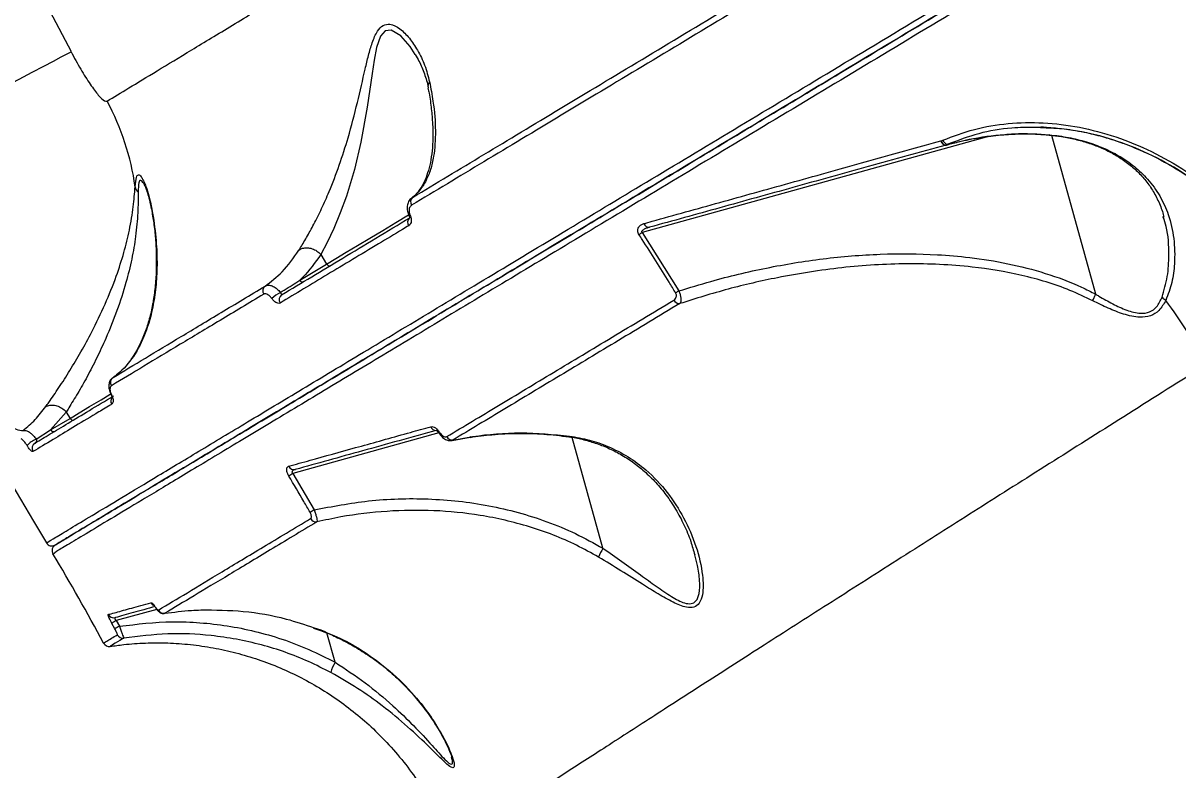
# Model space of a CAD drawing. Header units: millimetres. Extents: x -7098 to 6497, y -6127 to 5201.
# Drawn here: x -1213.4 to -1030.1, y 887.4 to 1005.9 of the extents above; entities that cross this region are included whole.
import ezdxf

# ---------------------------------------------------------------- set-up
doc = ezdxf.new("R2010")
doc.units = ezdxf.units.MM
doc.layers.add('DIKOM_ОБЪЕКТ', color=7, linetype='Continuous')
doc.layers.add('DIKOM_РАЗМЕР_ЗОНА', color=7, linetype='Continuous')
doc.styles.add('style1', font='arial.ttf', dxfattribs={"width": 0.8})
doc.dimstyles.new('1-50', dxfattribs={"dimtxt": 300, "dimasz": 200, "dimexe": 100, "dimexo": 0, "dimgap": 100, "dimtad": 1, "dimdec": 0, "dimtxsty": 'style1', "dimcen": 0, "dimclrd": 7, "dimclre": 7, "dimadec": 1, "dimazin": 2, "dimtfac": 1, "dimtdec": 0, "dimtmove": 1, "dimatfit": 3, "dimfxl": 0, "dimlwd": 25, "dimlwe": 18, "dimarcsym": 0})

# ---------------------------------------------------------------- blocks, each defined once
blk = doc.blocks.new('*D19')
at = {"layer": 'Defpoints', "color": 0, "transparency": 16777216}
for p in [(-3422.39, 1730.25), (4498.46, 1730.25), (-3422.39, -5447.23)]:
    blk.add_point(p, dxfattribs=at)
at = {"layer": 'DIKOM_РАЗМЕР_ЗОНА', "color": 7, "lineweight": 18, "transparency": 16777216}
for p, q in [((-3422.39, 1730.25), (-3422.39, -5547.23)), ((4498.46, 1730.25), (4498.46, -5547.23))]:
    blk.add_line(p, q, dxfattribs=at)
at = {"layer": 'DIKOM_РАЗМЕР_ЗОНА', "color": 7, "lineweight": 25, "transparency": 16777216}
blk.add_line((4298.46, -5447.23), (-3222.39, -5447.23), dxfattribs=at)
at = {"layer": 'DIKOM_РАЗМЕР_ЗОНА', "color": 7, "transparency": 16777216}
for points in [[(-3222.39, -5413.9), (-3222.39, -5480.57), (-3422.39, -5447.23)], [(4298.46, -5413.9), (4298.46, -5480.57), (4498.46, -5447.23)]]:
    blk.add_solid(points, dxfattribs=at)
at = {"layer": 'DIKOM_РАЗМЕР_ЗОНА', "color": 0, "transparency": 16777216, "insert": (538.03, -5194.06), "char_height": 300, "attachment_point": 5, "style": 'style1'}
blk.add_mtext('7900', dxfattribs=at)
blk = doc.blocks.new('*D20')
at = {"layer": 'Defpoints', "color": 0, "transparency": 16777216}
for p in [(-611.97, 3700.63), (-5926, -2746.55), (-167.79, -2746.55)]:
    blk.add_point(p, dxfattribs=at)
at = {"layer": 'DIKOM_РАЗМЕР_ЗОНА', "color": 7, "lineweight": 18, "transparency": 16777216}
for p, q in [((-611.97, 3700.63), (-6026, 3700.63)), ((-167.79, -2746.55), (-6026, -2746.55))]:
    blk.add_line(p, q, dxfattribs=at)
at = {"layer": 'DIKOM_РАЗМЕР_ЗОНА', "color": 7, "lineweight": 25, "transparency": 16777216}
blk.add_line((-5926, 3500.63), (-5926, -2546.55), dxfattribs=at)
at = {"layer": 'DIKOM_РАЗМЕР_ЗОНА', "color": 7, "transparency": 16777216}
for points in [[(-5959.34, 3500.63), (-5892.67, 3500.63), (-5926, 3700.63)], [(-5959.34, -2546.55), (-5892.67, -2546.55), (-5926, -2746.55)]]:
    blk.add_solid(points, dxfattribs=at)
at = {"layer": 'DIKOM_РАЗМЕР_ЗОНА', "color": 0, "transparency": 16777216, "insert": (-6179.18, 477.04), "char_height": 300, "attachment_point": 5, "rotation": 90, "style": 'style1'}
blk.add_mtext('6450', dxfattribs=at)
blk = doc.blocks.new('*D18')
at = {"layer": 'Defpoints', "color": 0, "transparency": 16777216}
for p in [(-621.7, 5200.63), (-6648, -4870.84), (-133.42, -4870.84)]:
    blk.add_point(p, dxfattribs=at)
at = {"layer": 'DIKOM_РАЗМЕР_ЗОНА', "color": 7, "lineweight": 18, "transparency": 16777216}
for p, q in [((-621.7, 5200.63), (-6748, 5200.63)), ((-133.42, -4870.84), (-6748, -4870.84))]:
    blk.add_line(p, q, dxfattribs=at)
at = {"layer": 'DIKOM_РАЗМЕР_ЗОНА', "color": 7, "lineweight": 25, "transparency": 16777216}
blk.add_line((-6648, 5000.63), (-6648, -4670.84), dxfattribs=at)
at = {"layer": 'DIKOM_РАЗМЕР_ЗОНА', "color": 7, "transparency": 16777216}
for points in [[(-6681.34, 5000.63), (-6614.67, 5000.63), (-6648, 5200.63)], [(-6681.34, -4670.84), (-6614.67, -4670.84), (-6648, -4870.84)]]:
    blk.add_solid(points, dxfattribs=at)
at = {"layer": 'DIKOM_РАЗМЕР_ЗОНА', "color": 0, "transparency": 16777216, "insert": (-6901.18, 458.27), "char_height": 300, "attachment_point": 5, "rotation": 90, "style": 'style1'}
blk.add_mtext('10100', dxfattribs=at)
blk = doc.blocks.new('*D17')
at = {"layer": 'Defpoints', "color": 0, "transparency": 16777216}
for p in [(-5422.39, 1752.13), (6497.47, 1509.82), (-5422.39, -6026.73)]:
    blk.add_point(p, dxfattribs=at)
at = {"layer": 'DIKOM_РАЗМЕР_ЗОНА', "color": 7, "lineweight": 18, "transparency": 16777216}
for p, q in [((-5422.39, 1752.13), (-5422.39, -6126.73)), ((6497.47, 1509.82), (6497.47, -6126.73))]:
    blk.add_line(p, q, dxfattribs=at)
at = {"layer": 'DIKOM_РАЗМЕР_ЗОНА', "color": 7, "lineweight": 25, "transparency": 16777216}
blk.add_line((6297.47, -6026.73), (-5222.39, -6026.73), dxfattribs=at)
at = {"layer": 'DIKOM_РАЗМЕР_ЗОНА', "color": 7, "transparency": 16777216}
for points in [[(-5222.39, -5993.4), (-5222.39, -6060.07), (-5422.39, -6026.73)], [(6297.47, -5993.4), (6297.47, -6060.07), (6497.47, -6026.73)]]:
    blk.add_solid(points, dxfattribs=at)
at = {"layer": 'DIKOM_РАЗМЕР_ЗОНА', "color": 0, "transparency": 16777216, "insert": (537.54, -5773.56), "char_height": 300, "attachment_point": 5, "style": 'style1'}
blk.add_mtext('11900', dxfattribs=at)

msp = doc.modelspace()

# ---------------------------------------------------------------- linework, layer by layer
at = {"layer": 'DIKOM_ОБЪЕКТ', "color": 7, "linetype": 'Continuous', "lineweight": 15}
for p, q in [((-1060.12, 987.87), (-1115.1, 972.63)), ((-1052.76, 989.37), (-1050.97, 989.26)), ((-1051.76, 988.25), (-1050.44, 988.15)), ((-1043.12, 962.86), (-1050.1, 988.04)), ((-1067.7, 987.17), (-1067.66, 987.18)), ((-1067.66, 987.18), (-1067.39, 987.28)), ((-1066.88, 986.52), (-1066.86, 986.52)), ((-1066.86, 986.52), (-1066.84, 986.53)), ((-1066.6, 986.63), (-1066.84, 986.53)), ((-1151.55, 978.24), (-1151.68, 978.13)), ((-1032.4, 975.06), (-1032.44, 975.18)), ((-1115.1, 972.63), (-1109.3, 963.37)), ((-1166.1, 969.17), (-1166.09, 969.16)), ((-1166.09, 969.16), (-1165.18, 967.63)), ((-1169.46, 965.06), (-1165.18, 967.63)), ((-1206.5, 944.16), (-1208.98, 941.32)), ((-1206.51, 944.17), (-1206.5, 944.16)), ((-1206.5, 944.16), (-1205.9, 943.16)), ((-1208.98, 941.32), (-1205.9, 943.16)), ((-1211.28, 939.85), (-1208.98, 941.32)), ((-1147.36, 940.85), (-1170.54, 934.42)), ((-1145.15, 939.72), (-1142.32, 940.23)), ((-1142.32, 940.23), (-1142.38, 940.17)), ((-1145.15, 939.72), (-1145.29, 939.68)), ((-1145.27, 939.63), (-1142.38, 940.18)), ((-1121.34, 922.55), (-1126.21, 940.14)), ((-1170.54, 934.42), (-1167.17, 928.65)), ((-1106.76, 921.54), (-1106.82, 921.78)), ((-1192.14, 912.87), (-1198.56, 911.08)), ((-1192.35, 913.15), (-1192.35, 913.15)), ((-1198.56, 911.08), (-1198.07, 910.19)), ((-1198.79, 909.76), (-1199.27, 910.65)), ((-1167.24, 909.89), (-1166.16, 909.52)), ((-1167.18, 909.94), (-1166.09, 909.6)), ((-1166.09, 909.6), (-1166.14, 909.59)), ((-1163.84, 904.48), (-1165.13, 909.13)), ((-1197.37, 908.32), (-1197.59, 908.19))]:
    msp.add_line(p, q, dxfattribs=at)
at = {"layer": 'DIKOM_ОБЪЕКТ', "color": 7, "linetype": 'Continuous', "lineweight": 15, "flags": 128}
for points in [[(-1151.13, 1000.85), (-1151.95, 1002.16), (-1153.43, 1003.84), (-1154.93, 1004.74), (-1155.88, 1004.64), (-1156.62, 1003.8), (-1157.26, 1001.99), (-1157.65, 1000), (-1157.97, 997.87), (-1158.76, 992.5), (-1159.75, 986.96), (-1160.78, 982.64), (-1162.05, 978.42), (-1163.01, 975.76), (-1164.04, 973.27), (-1165.08, 971.07), (-1166.1, 969.17), (-1166.1, 969.17), (-1166.1, 969.17)], [(-1240.81, 982.86), (-1237.43, 984.64), (-1234.08, 986.4), (-1230.8, 988.13), (-1227.61, 989.81), (-1224.54, 991.43), (-1221.61, 992.97), (-1218.86, 994.41), (-1216.31, 995.76), (-1213.99, 996.98), (-1211.91, 998.08), (-1210.09, 999.03), (-1208.55, 999.84), (-1207.31, 1000.5), (-1206.37, 1000.99), (-1205.75, 1001.32)], [(-1051.76, 988.25), (-1051.83, 988.21), (-1051.84, 988.21)], [(-1067.66, 987.18), (-1067.59, 987.02), (-1067.5, 986.88), (-1067.41, 986.75), (-1067.3, 986.65), (-1067.18, 986.57), (-1067.07, 986.53), (-1066.95, 986.51), (-1066.86, 986.52)], [(-1165.18, 967.63), (-1163.73, 968.5), (-1162.08, 969.5), (-1160.26, 970.59), (-1158.31, 971.76), (-1156.27, 972.98), (-1154.2, 974.23), (-1152.2, 975.43)], [(-1152.13, 975.35), (-1152.13, 975.35), (-1152.13, 975.35)], [(-1205.9, 943.16), (-1204.46, 944.03), (-1202.81, 945.03), (-1200.99, 946.12), (-1199.53, 946.99)], [(-1147.2, 940.89), (-1147.28, 940.82), (-1147.31, 940.78), (-1147.31, 940.78)], [(-1126.61, 940.36), (-1126.69, 940.25), (-1126.74, 940.24)], [(-1192.37, 913.24), (-1192.36, 913.16), (-1192.35, 913.15)]]:
    msp.add_lwpolyline(points, dxfattribs=at)
at = {"layer": 'DIKOM_ОБЪЕКТ', "color": 7, "linetype": 'Continuous', "lineweight": 15}
for centre, radius, start, end in [((-171.97, 1545.75), 1168.37, 185.08729, 207.77302), ((-171.97, 1545.75), 1210, 186.55392, 210.95261), ((-1235.63, 974.29), 40.45, 7.9527, 28.3247), ((-1066.9, 987.33), 0.815, 191.19, 271.3685), ((-1193.77, 980.35), 1.87, 194.6335, 225.4038), ((-1150.94, 977.5), 0.93, 130.2451, 215.2164), ((-1152.05, 975.59), 0.252, 251.5561, 297.5447), ((-1151.39, 974.26), 0.944, 135.1856, 214.9629), ((-1114.04, 974.3), 0.838, 196.9716, 277.3895), ((-1107.82, 961.47), 13.32, 123.1298, 125.6731), ((-1164.76, 967.82), 0.454, 204.6413, 292.7234), ((-1174.38, 963.38), 0.951, 127.5342, 213.4788), ((-1169.04, 965.25), 0.454, 204.6347, 292.7501), ((-1170.53, 959), 4.58, 115.8238, 136.525), ((-1171.78, 961.99), 0.943, 124.9106, 213.8958), ((-1101.71, 951.02), 14.5, 121.5739, 123.9021), ((-1030.56, 964.17), 2.7, 221.3664, 237.8965), ((-1109.15, 962.39), 1.03, 206.3479, 269.8968), ((-1095.14, 914.82), 78.75, 27.911, 36.6997), ((-1198.5, 948.85), 0.977, 125.0806, 211.6515), ((-1198.44, 945.91), 1, 144.2897, 211.065), ((-1205.49, 943.35), 0.454, 204.6042, 292.7448), ((-1208.56, 941.51), 0.454, 204.6448, 292.74), ((-1147.81, 942.18), 0.918, 202.0027, 270.9995), ((-1145.22, 940.73), 1.01, 207.1338, 273.9344), ((-1210.29, 936.92), 3.09, 108.5884, 141.5157), ((-1210.93, 938.4), 0.993, 121.371, 210.7084), ((-1170.36, 935.95), 0.928, 204.8816, 283.229), ((-1165.23, 925.45), 10.43, 120.6286, 124.7522), ((-1161.64, 918.94), 11.17, 119.6466, 123.4908), ((-1166.84, 927.74), 1.01, 207.6574, 275.9351), ((-1208.8, 923.92), 1, 210.9526, 301), ((-1208.8, 923.92), 1, 210.958, 300.9929), ((-1207.77, 922.21), 1, 121, 210.8278), ((-1113.84, 917.97), 8.78, 148.5741, 158.7656), ((-1526.29, 731.99), 370, 28.3213, 30.8455), ((-1192.19, 914.4), 1.01, 207.9531, 241.9649), ((-1190.99, 913.23), 1, 208.1488, 277.9423), ((-1198.97, 912.52), 0.994, 208.5348, 285.3598), ((-1195.41, 905.08), 6.78, 117.6779, 124.7377), ((-1194.88, 904.07), 6.9, 117.5576, 124.4933), ((-1199.7, 907.99), 1, 208.2293, 278.9929), ((-1197.52, 909.31), 1, 208.2798, 278.4093), ((-1159.71, 901.88), 4.88, 147.7849, 168.7125)]:
    msp.add_arc(centre, radius, start, end, dxfattribs=at)
for points, knots in [([(-1200.03, 993.48), (-1198.94, 994.13), (-1196.77, 995.45), (-1192.21, 998.21), (-1186.74, 1001.52), (-1180.28, 1005.43), (-1172.89, 1009.91), (-1164.57, 1014.95), (-1155.33, 1020.55), (-1145.19, 1026.69), (-1134.2, 1033.35), (-1122.41, 1040.5), (-1109.87, 1048.1), (-1096.61, 1056.14), (-1082.65, 1064.61), (-1068.01, 1073.49), (-1052.76, 1082.75), (-1036.96, 1092.34), (-1020.69, 1102.23), (-1003.99, 1112.38), (-986.87, 1122.8), (-969.37, 1133.44), (-951.56, 1144.29), (-933.53, 1155.28), (-915.35, 1166.37), (-897.06, 1177.53), (-878.7, 1188.75), (-860.3, 1200), (-841.93, 1211.25), (-823.68, 1222.44), (-805.62, 1233.52), (-789.15, 1243.65), (-774.22, 1252.84), (-765.31, 1258.33), (-760.85, 1261.08)], [0, 0, 0, 0, 0.031557, 0.063213, 0.09492, 0.126627, 0.158283, 0.189839, 0.221397, 0.253054, 0.284762, 0.31647, 0.348127, 0.379685, 0.411265, 0.442944, 0.474674, 0.506404, 0.538084, 0.569664, 0.601295, 0.633025, 0.664806, 0.696588, 0.728319, 0.75995, 0.791659, 0.823468, 0.855327, 0.887186, 0.918995, 0.950705, 0.975353, 1, 1, 1, 1]), ([(-1209.66, 923.41), (-1209.61, 923.44), (-1209.48, 923.52), (-1208.36, 924.19), (-1206.01, 925.6), (-1202.53, 927.69), (-1197.89, 930.48), (-1192.08, 933.97), (-1185.22, 938.09), (-1177.37, 942.81), (-1168.59, 948.09), (-1158.73, 954.01), (-1147.8, 960.58), (-1135.79, 967.79), (-1122.98, 975.49), (-1109.42, 983.64), (-1095.2, 992.18), (-1080.08, 1001.26), (-1064.08, 1010.88), (-1047.24, 1021), (-1030.12, 1031.29), (-1012.82, 1041.68), (-995.44, 1052.12), (-977.49, 1062.91), (-959, 1074.02), (-940.01, 1085.43), (-920.69, 1097.04), (-901.09, 1108.81), (-881.26, 1120.73), (-861.15, 1132.82), (-840.8, 1145.04), (-820.29, 1157.37), (-800.06, 1169.52), (-780.19, 1181.46), (-760.71, 1193.16), (-741.33, 1204.81), (-722.1, 1216.36), (-703.11, 1227.77), (-685.85, 1238.15), (-675.13, 1244.59), (-670.39, 1247.43)], [0, 0, 0, 0, 0.015651, 0.042167, 0.068704, 0.09522, 0.122506, 0.149814, 0.177101, 0.203617, 0.230153, 0.256669, 0.283955, 0.311263, 0.33855, 0.365066, 0.391602, 0.418118, 0.445404, 0.472713, 0.499999, 0.52556, 0.551139, 0.576701, 0.602949, 0.629218, 0.655467, 0.681983, 0.708519, 0.735035, 0.762322, 0.78963, 0.816916, 0.843432, 0.869969, 0.896485, 0.923771, 0.951079, 0.978366, 1, 1, 1, 1]), ([(-670.3, 1246.32), (-675.03, 1243.48), (-685.62, 1237.11), (-702.66, 1226.88), (-721.33, 1215.66), (-740.44, 1204.18), (-759.89, 1192.49), (-779.59, 1180.66), (-799.47, 1168.71), (-819.52, 1156.66), (-839.69, 1144.54), (-859.93, 1132.38), (-880.13, 1120.24), (-900.2, 1108.18), (-919.83, 1096.39), (-939, 1084.87), (-957.69, 1073.64), (-976.09, 1062.58), (-994.13, 1051.74), (-1011.71, 1041.18), (-1029.02, 1030.78), (-1045.98, 1020.59), (-1062.55, 1010.63), (-1078.48, 1001.06), (-1093.69, 991.92), (-1108.11, 983.26), (-1121.69, 975.1), (-1134.39, 967.47), (-1146.2, 960.37), (-1157.1, 953.82), (-1167.04, 947.85), (-1175.96, 942.49), (-1183.34, 938.05), (-1189.37, 934.43), (-1194.26, 931.49), (-1198.44, 928.98), (-1201.94, 926.88), (-1204.72, 925.21), (-1206.73, 924), (-1208.01, 923.23), (-1208.19, 923.12), (-1208.28, 923.07)], [0, 0, 0, 0, 0.021635, 0.048472, 0.075394, 0.102359, 0.129323, 0.156245, 0.183082, 0.209919, 0.236841, 0.263805, 0.29077, 0.317692, 0.344529, 0.370377, 0.3963, 0.422262, 0.448224, 0.474147, 0.499995, 0.526832, 0.553754, 0.580718, 0.607683, 0.634604, 0.661441, 0.688278, 0.7152, 0.742165, 0.769129, 0.796051, 0.822888, 0.844633, 0.866402, 0.88817, 0.909915, 0.932424, 0.954958, 0.977491, 1, 1, 1, 1]), ([(-1208.29, 923.07), (-1208.18, 923.13), (-1207.97, 923.26), (-1206.25, 924.29), (-1203.49, 925.95), (-1199.56, 928.31), (-1194.45, 931.38), (-1188.28, 935.08), (-1181.1, 939.4), (-1172.97, 944.28), (-1163.77, 949.82), (-1153.46, 956.01), (-1142.08, 962.85), (-1130.57, 969.76), (-1119.19, 976.6), (-1108.14, 983.24), (-1096.56, 990.2), (-1084.33, 997.55), (-1071.45, 1005.29), (-1057.91, 1013.42), (-1043.95, 1021.81), (-1034.28, 1027.62), (-1029.45, 1030.52)], [0, 0, 0, 0, 0.053031, 0.106103, 0.159133, 0.213705, 0.26832, 0.322892, 0.375923, 0.428996, 0.482027, 0.536599, 0.591215, 0.645787, 0.689277, 0.732812, 0.776347, 0.819837, 0.864853, 0.909919, 0.954984, 1, 1, 1, 1]), ([(-1029.37, 1029.41), (-1032.74, 1027.38), (-1041.83, 1021.91), (-1056.17, 1013.3), (-1072.16, 1003.69), (-1087.61, 994.41), (-1102.45, 985.49), (-1116.61, 976.99), (-1129.77, 969.08), (-1141.92, 961.78), (-1153.05, 955.09), (-1163.35, 948.9), (-1172.74, 943.26), (-1181.17, 938.2), (-1188.45, 933.82), (-1194.59, 930.13), (-1199.61, 927.11), (-1203.59, 924.73), (-1206.48, 922.96), (-1208.24, 922.02), (-1208.63, 921.5), (-1208.63, 921.7), (-1208.63, 921.7)], [0, 0, 0, 0, 0.031306, 0.084337, 0.13741, 0.190441, 0.245013, 0.299629, 0.354201, 0.407233, 0.460305, 0.513337, 0.567909, 0.622525, 0.677097, 0.730128, 0.7832, 0.836231, 0.890802, 0.945417, 0.999989, 1, 1, 1, 1]), ([(-1151.54, 978.21), (-1147.83, 980.44), (-1140.39, 984.91), (-1128.18, 992.25), (-1115.27, 1000.01), (-1106.02, 1005.57), (-1101.39, 1008.35)], [0, 0, 0, 0, 0.248596, 0.49719, 0.748595, 1, 1, 1, 1]), ([(-1101.43, 1007.17), (-1106.02, 1004.42), (-1115.19, 998.9), (-1128.09, 991.15), (-1140.39, 983.76), (-1147.93, 979.23), (-1151.7, 976.96)], [0, 0, 0, 0, 0.248595, 0.497189, 0.748595, 1, 1, 1, 1]), ([(-1169.58, 969.83), (-1169.54, 969.9), (-1169.15, 970.51), (-1168.37, 971.81), (-1167.18, 973.97), (-1165.96, 976.42), (-1164.58, 979.55), (-1163.13, 983.33), (-1161.6, 988.09), (-1160.27, 993.27), (-1159.28, 997.64), (-1158.55, 1000.76), (-1157.94, 1002.85), (-1157.22, 1004.58), (-1156.24, 1005.6), (-1154.99, 1005.8), (-1153.51, 1005.02), (-1152.01, 1003.51), (-1150.67, 1001.51), (-1149.55, 999.21), (-1149.08, 997.43), (-1148.85, 996.54)], [0, 0, 0, 0, 0.00563, 0.050811, 0.096013, 0.14387, 0.191765, 0.263315, 0.334975, 0.42709, 0.519182, 0.559019, 0.598783, 0.643818, 0.679928, 0.71607, 0.769121, 0.823719, 0.878453, 0.93923, 1, 1, 1, 1]), ([(-1205.75, 1001.32), (-1205.24, 1000.38), (-1204.22, 998.5), (-1202.69, 996.08), (-1201.37, 994.31), (-1200.46, 993.44), (-1200.16, 993.47), (-1200.03, 993.48)], [0, 0, 0, 0, 0.21802, 0.433234, 0.643792, 0.851438, 1, 1, 1, 1]), ([(-1151.12, 1000.86), (-1150.91, 1000.53), (-1150.35, 999.58), (-1149.65, 997.83), (-1149.17, 996.4), (-1149.07, 995.6), (-1149.07, 995.59)], [0, 0, 0, 0, 0.2154, 0.605656, 0.993746, 1, 1, 1, 1]), ([(-1148.85, 996.54), (-1148.65, 995.51), (-1148.11, 992.69), (-1147.82, 988.63), (-1148.06, 985.12), (-1148.65, 982.6), (-1149.38, 980.81), (-1150.32, 979.3), (-1151.13, 978.57), (-1151.54, 978.21)], [0, 0, 0, 0, 0.112803, 0.307377, 0.506236, 0.62803, 0.74983, 0.874915, 1, 1, 1, 1]), ([(-1149.1, 995.55), (-1149.04, 995.27), (-1148.8, 994.11), (-1148.55, 992.2), (-1148.34, 989.83), (-1148.3, 987.61), (-1148.42, 985.55), (-1148.7, 983.69), (-1149.13, 982.04), (-1149.69, 980.63), (-1150.31, 979.52), (-1150.78, 978.99), (-1150.98, 978.76)], [0, 0, 0, 0, 0.031038, 0.132295, 0.235915, 0.341992, 0.450459, 0.561106, 0.673632, 0.78787, 0.905262, 1, 1, 1, 1]), ([(-1148.85, 996.54), (-1148.87, 996.51), (-1149.01, 996.29), (-1149.15, 995.94), (-1149.08, 995.65), (-1149.06, 995.56)], [0, 0, 0, 0, 0.101464, 0.701656, 1, 1, 1, 1]), ([(-1067.39, 987.28), (-1065.75, 987.9), (-1062.46, 989.16), (-1057.07, 990.04), (-1051.46, 990.17), (-1045.71, 989.46), (-1039.92, 987.93), (-1034.23, 985.59), (-1028.74, 982.49), (-1023.55, 978.66), (-1018.78, 974.17), (-1014.52, 969.08), (-1010.8, 963.51), (-1008.87, 959.46), (-1007.91, 957.44)], [0, 0, 0, 0, 0.083619, 0.167165, 0.250418, 0.333852, 0.417304, 0.500487, 0.583738, 0.667138, 0.750457, 0.833396, 0.916628, 1, 1, 1, 1]), ([(-1066.81, 986.52), (-1066.7, 986.55), (-1065.92, 986.77), (-1064.01, 987.25), (-1061.09, 987.8), (-1057.86, 988.18), (-1054.95, 988.31), (-1052.98, 988.3), (-1052.01, 988.22), (-1051.84, 988.2)], [0, 0, 0, 0, 0.023608, 0.159454, 0.39049, 0.610734, 0.803223, 0.965127, 1, 1, 1, 1]), ([(-1052.71, 989.28), (-1053.96, 989.29), (-1057.04, 989.3), (-1061.75, 988.46), (-1064.98, 987.24), (-1066.6, 986.63)], [0, 0, 0, 0, 0.252147, 0.625609, 1, 1, 1, 1]), ([(-1066.6, 986.63), (-1065.47, 986.91), (-1062.5, 987.65), (-1058.5, 988.18), (-1054.66, 988.38), (-1052.73, 988.29), (-1051.76, 988.25)], [0, 0, 0, 0, 0.231937, 0.611507, 0.805869, 1, 1, 1, 1]), ([(-1050.93, 989.31), (-1050.94, 989.31), (-1051.55, 989.39), (-1052.14, 989.33), (-1052.71, 989.28)], [0, 0, 0, 0, 0.014136, 1, 1, 1, 1]), ([(-1051.83, 988.2), (-1051.54, 988.19), (-1051.1, 988.17), (-1050.67, 988.11), (-1050.52, 988.09)], [0, 0, 0, 0, 0.656212, 1, 1, 1, 1]), ([(-1050.97, 989.26), (-1050.17, 989.23), (-1048.2, 989.14), (-1045.2, 988.64), (-1042.24, 987.94), (-1039.75, 987.16), (-1036.44, 985.94), (-1032.22, 983.96), (-1027.22, 980.84), (-1022.59, 977.17), (-1019.2, 973.81), (-1016.72, 970.97), (-1014.84, 968.6), (-1012.72, 965.55), (-1010.41, 961.74), (-1009.06, 958.82), (-1008.33, 957.26)], [0, 0, 0, 0, 0.048562, 0.12056, 0.178514, 0.224387, 0.267976, 0.374676, 0.478756, 0.582325, 0.683611, 0.72439, 0.775289, 0.838007, 0.912995, 1, 1, 1, 1]), ([(-1009.99, 960.66), (-1010.4, 961.51), (-1011.77, 964.32), (-1014.78, 968.7), (-1018.94, 973.71), (-1023.62, 978.11), (-1028.7, 981.88), (-1034.09, 984.94), (-1039.66, 987.22), (-1045.33, 988.78), (-1049.06, 989.13), (-1050.93, 989.31)], [0, 0, 0, 0, 0.050707, 0.169155, 0.287634, 0.406796, 0.525034, 0.644141, 0.762783, 0.881224, 1, 1, 1, 1]), ([(-1050.44, 988.15), (-1050.45, 988.14), (-1050.48, 988.11), (-1050.5, 988.12), (-1050.52, 988.13)], [0, 0, 0, 0, 0.258606, 1, 1, 1, 1]), ([(-1050.52, 988.09), (-1049.86, 988.02), (-1048.44, 987.87), (-1046.36, 987.45), (-1044.29, 986.87), (-1042.31, 986.13), (-1040.42, 985.21), (-1038.64, 984.11), (-1037.02, 982.85), (-1035.59, 981.42), (-1034.34, 979.8), (-1033.32, 977.97), (-1032.63, 976.39), (-1032.4, 975.38), (-1032.33, 975.09)], [0, 0, 0, 0, 0.066119, 0.141668, 0.217038, 0.296058, 0.379134, 0.466047, 0.556666, 0.650332, 0.747164, 0.850341, 0.957268, 1, 1, 1, 1]), ([(-1050.44, 988.15), (-1049.43, 988.02), (-1047.41, 987.77), (-1044.54, 987.05), (-1041.86, 986.08), (-1039.28, 984.78), (-1036.91, 983.14), (-1034.7, 981.02), (-1032.87, 978.48), (-1031.44, 975.34), (-1030.61, 971.71), (-1030.53, 968.07), (-1030.93, 964.71), (-1031.64, 962.82), (-1032, 961.88)], [0, 0, 0, 0, 0.064645, 0.129332, 0.196353, 0.263414, 0.34303, 0.422691, 0.518014, 0.613384, 0.726676, 0.839978, 0.92008, 1, 1, 1, 1]), ([(-1114.84, 974.05), (-1114.4, 974.18), (-1112.21, 974.79), (-1106.45, 976.39), (-1097.31, 978.93), (-1083.94, 982.65), (-1073.83, 985.47), (-1067.7, 987.17)], [0, 0, 0, 0, 0.029992, 0.149953, 0.390072, 0.630191, 1, 1, 1, 1]), ([(-1066.88, 986.52), (-1071.02, 985.37), (-1079.3, 983.07), (-1091.25, 979.76), (-1102.86, 976.54), (-1110.24, 974.49), (-1113.93, 973.47)], [0, 0, 0, 0, 0.249269, 0.498539, 0.749268, 1, 1, 1, 1]), ([(-1067.39, 987.28), (-1067.34, 987.19), (-1067.24, 987), (-1067.03, 986.79), (-1066.81, 986.65), (-1066.66, 986.64), (-1066.6, 986.63)], [0, 0, 0, 0, 0.24364, 0.50001, 0.756324, 1, 1, 1, 1]), ([(-1195.58, 979.88), (-1195.52, 980.46), (-1195.43, 981.46), (-1195.08, 981.91), (-1194.66, 981.59), (-1194.24, 980.86), (-1193.63, 979.43), (-1193.27, 977.91), (-1193.01, 976.8)], [0, 0, 0, 0, 0.191458, 0.331242, 0.470482, 0.58357, 0.696929, 1, 1, 1, 1]), ([(-1194.21, 980.34), (-1194.25, 980.41), (-1194.45, 980.79), (-1194.77, 981.03), (-1195.06, 980.61), (-1195.07, 979.61), (-1195.08, 979.03)], [0, 0, 0, 0, 0.07279, 0.345283, 0.616094, 1, 1, 1, 1]), ([(-1209.74, 945.03), (-1209.59, 945.25), (-1208.95, 946.15), (-1207.68, 948), (-1205.94, 950.71), (-1204.16, 953.71), (-1202.24, 957.23), (-1200.29, 961.29), (-1198.58, 965.53), (-1197.31, 969.48), (-1196.4, 973.17), (-1195.82, 976.82), (-1195.66, 978.86), (-1195.58, 979.88)], [0, 0, 0, 0, 0.027597, 0.112181, 0.196826, 0.280736, 0.364703, 0.478247, 0.591907, 0.688654, 0.78542, 0.89286, 1, 1, 1, 1]), ([(-1195.08, 979.03), (-1195.09, 977.97), (-1195.12, 975.86), (-1195.43, 972.17), (-1196.07, 968.45), (-1197.04, 964.5), (-1198.41, 960.26), (-1200.03, 956.22), (-1201.66, 952.72), (-1203.18, 949.77), (-1204.68, 947.06), (-1205.85, 945.33), (-1206.34, 944.34), (-1206.51, 944.17), (-1206.51, 944.17)], [0, 0, 0, 0, 0.107512, 0.215374, 0.313731, 0.412062, 0.52678, 0.641369, 0.72483, 0.808224, 0.890898, 0.973493, 0.999988, 1, 1, 1, 1]), ([(-1194.19, 980.35), (-1194.17, 980.31), (-1194.12, 980.23), (-1193.93, 979.82), (-1193.68, 979.13), (-1193.37, 978.08), (-1193.13, 977.13), (-1193.04, 976.51), (-1193.02, 976.4)], [0, 0, 0, 0, 0.108198, 0.260088, 0.446118, 0.671337, 0.942218, 1, 1, 1, 1]), ([(-1151.5, 978.21), (-1151.57, 978.18), (-1151.85, 978.04), (-1152.2, 977.56), (-1152.43, 976.84), (-1152.41, 976.06), (-1152.2, 975.58), (-1152.11, 975.36)], [0, 0, 0, 0, 0.068945, 0.311655, 0.55236, 0.799929, 1, 1, 1, 1]), ([(-1151.7, 976.96), (-1151.82, 976.86), (-1152.02, 976.69), (-1152.12, 976.26), (-1152.1, 975.82), (-1151.99, 975.52), (-1151.93, 975.37)], [0, 0, 0, 0, 0.329225, 0.579801, 0.788643, 1, 1, 1, 1]), ([(-1193.01, 976.8), (-1192.97, 976.63), (-1192.65, 974.92), (-1192.23, 971.83), (-1192.04, 967.88), (-1192.21, 964.33), (-1192.76, 960.46), (-1193.86, 956.52), (-1195.76, 952.86), (-1197.62, 950.74), (-1198.82, 949.84), (-1199.07, 949.65)], [0, 0, 0, 0, 0.011518, 0.116998, 0.22298, 0.32924, 0.435102, 0.608326, 0.782003, 0.955282, 1, 1, 1, 1]), ([(-1192.99, 976.37), (-1192.86, 975.63), (-1192.57, 973.99), (-1192.33, 971.6), (-1192.2, 969.08), (-1192.21, 966.5), (-1192.38, 963.95), (-1192.72, 961.48), (-1193.23, 959.15), (-1193.91, 956.97), (-1194.77, 954.96), (-1195.55, 953.48), (-1196.08, 952.78), (-1196.22, 952.59)], [0, 0, 0, 0, 0.063987, 0.140497, 0.222891, 0.312692, 0.412524, 0.512117, 0.617688, 0.726959, 0.839843, 0.957379, 1, 1, 1, 1]), ([(-1193.01, 976.8), (-1193.01, 976.77), (-1193.03, 976.62), (-1193, 976.48), (-1192.97, 976.37)], [0, 0, 0, 0, 0.207033, 1, 1, 1, 1]), ([(-1151.93, 975.37), (-1151.87, 975.21), (-1151.75, 974.89), (-1151.73, 974.43), (-1151.84, 974.02), (-1152.02, 973.8), (-1152.15, 973.73), (-1152.16, 973.72)], [0, 0, 0, 0, 0.214802, 0.425938, 0.681707, 0.964162, 1, 1, 1, 1]), ([(-1152.13, 975.35), (-1152.12, 975.33), (-1152.09, 975.27), (-1152.05, 975.15), (-1152.03, 975.02), (-1152.04, 974.92), (-1152.04, 974.91), (-1152.05, 974.91)], [0, 0, 0, 0, 0.066333, 0.23431, 0.431462, 0.68535, 1, 1, 1, 1]), ([(-1032.59, 962.39), (-1032.27, 963.47), (-1031.62, 965.66), (-1031.45, 969.49), (-1031.6, 972.69), (-1032.24, 974.58), (-1032.4, 975.06)], [0, 0, 0, 0, 0.254455, 0.515038, 0.877787, 1, 1, 1, 1]), ([(-1152.16, 973.72), (-1152.49, 973.52), (-1154.11, 972.55), (-1158.52, 969.9), (-1165.15, 965.91), (-1170.09, 962.94), (-1172.56, 961.46)], [0, 0, 0, 0, 0.044141, 0.220721, 0.610016, 1, 1, 1, 1]), ([(-1172.32, 962.76), (-1169.16, 964.66), (-1162.81, 968.47), (-1155.59, 972.81), (-1151.97, 974.99)], [0, 0, 0, 0, 0.499272, 1, 1, 1, 1]), ([(-1115.59, 972.29), (-1115.64, 972.39), (-1115.75, 972.58), (-1115.81, 972.88), (-1115.79, 973.2), (-1115.64, 973.57), (-1115.31, 973.88), (-1114.99, 974), (-1114.84, 974.05)], [0, 0, 0, 0, 0.109887, 0.220049, 0.325745, 0.492547, 0.753733, 1, 1, 1, 1]), ([(-1113.93, 973.47), (-1114.1, 973.42), (-1114.44, 973.32), (-1114.84, 973.14), (-1115.09, 972.97), (-1115.18, 972.85), (-1115.2, 972.77), (-1115.19, 972.74), (-1115.18, 972.7), (-1115.15, 972.66), (-1115.12, 972.64), (-1115.1, 972.63)], [0, 0, 0, 0, 0.317056, 0.627156, 0.791457, 0.870457, 0.897856, 0.925474, 0.933241, 0.960366, 1, 1, 1, 1]), ([(-1109.79, 963.05), (-1110.14, 963.62), (-1111.88, 966.46), (-1113.81, 969.54), (-1115.42, 972.03), (-1115.59, 972.29)], [0, 0, 0, 0, 0.18317, 0.91588, 1, 1, 1, 1]), ([(-1174.96, 964.14), (-1174.02, 964.85), (-1171.98, 966.42), (-1170.43, 968.63), (-1169.58, 969.83)], [0, 0, 0, 0, 0.457452, 1, 1, 1, 1]), ([(-1169.58, 969.83), (-1169.55, 969.85), (-1169.39, 969.99), (-1168.98, 970.18), (-1168.27, 970.26), (-1167.48, 970.11), (-1166.71, 969.74), (-1166.3, 969.36), (-1166.1, 969.17)], [0, 0, 0, 0, 0.031946, 0.204833, 0.403662, 0.602451, 0.801238, 1, 1, 1, 1]), ([(-1166.09, 969.16), (-1167.01, 967.88), (-1168.06, 966.42), (-1169.31, 965.21), (-1169.46, 965.06)], [0, 0, 0, 0, 0.87857, 1, 1, 1, 1]), ([(-1109.3, 963.37), (-1107.61, 963.89), (-1103.03, 965.3), (-1095.4, 967.11), (-1086.41, 968.59), (-1077.33, 969.33), (-1069.55, 969.28), (-1062.79, 968.7), (-1057.05, 967.79), (-1051.1, 966.27), (-1046.45, 964.55), (-1043.87, 963.24), (-1043.12, 962.86)], [0, 0, 0, 0, 0.078334, 0.212593, 0.347266, 0.481791, 0.615848, 0.691666, 0.782072, 0.872617, 0.962811, 1, 1, 1, 1]), ([(-1043.59, 961.82), (-1044.79, 962.39), (-1048.4, 964.1), (-1054.82, 965.99), (-1063.5, 967.42), (-1073.08, 967.86), (-1083.42, 967.21), (-1092.89, 965.72), (-1101.48, 963.76), (-1106.59, 962.16), (-1109.15, 961.36)], [0, 0, 0, 0, 0.058811, 0.177719, 0.296817, 0.450948, 0.605623, 0.760042, 0.88002, 1, 1, 1, 1]), ([(-1199.07, 949.65), (-1197.4, 950.65), (-1194.08, 952.64), (-1188.32, 956.11), (-1182.02, 959.89), (-1177.31, 962.72), (-1174.96, 964.14)], [0, 0, 0, 0, 0.249098, 0.498194, 0.749098, 1, 1, 1, 1]), ([(-1174.96, 964.14), (-1174.91, 964.16), (-1174.71, 964.27), (-1174.28, 964.32), (-1173.66, 964.14), (-1173.05, 963.74), (-1172.7, 963.33), (-1172.53, 963.12)], [0, 0, 0, 0, 0.073536, 0.319819, 0.550759, 0.773423, 1, 1, 1, 1]), ([(-1172.53, 963.12), (-1171.7, 963.64), (-1170.66, 964.28), (-1169.65, 964.94), (-1169.46, 965.06)], [0, 0, 0, 0, 0.805897, 1, 1, 1, 1]), ([(-1175.17, 962.86), (-1177.52, 961.45), (-1182.2, 958.63), (-1188.5, 954.85), (-1194.31, 951.36), (-1197.66, 949.35), (-1199.34, 948.34)], [0, 0, 0, 0, 0.249097, 0.498194, 0.749097, 1, 1, 1, 1]), ([(-1173.86, 962.15), (-1173.96, 962.28), (-1174.16, 962.53), (-1174.5, 962.79), (-1174.82, 962.93), (-1175.05, 962.92), (-1175.15, 962.87), (-1175.17, 962.86)], [0, 0, 0, 0, 0.221078, 0.44187, 0.674496, 0.925144, 1, 1, 1, 1]), ([(-1172.53, 963.12), (-1172.51, 963.08), (-1172.48, 963.03), (-1172.43, 962.95), (-1172.38, 962.87), (-1172.34, 962.79), (-1172.32, 962.76), (-1172.32, 962.76), (-1172.32, 962.76)], [0, 0, 0, 0, 0.159973, 0.186608, 0.396526, 0.639928, 0.917307, 1, 1, 1, 1]), ([(-1110.07, 961.93), (-1109.98, 962), (-1109.81, 962.12), (-1109.68, 962.38), (-1109.65, 962.63), (-1109.69, 962.86), (-1109.76, 962.99), (-1109.79, 963.05)], [0, 0, 0, 0, 0.319613, 0.561872, 0.727883, 0.86397, 1, 1, 1, 1]), ([(-1109.3, 963.37), (-1109.22, 963.19), (-1109.08, 962.84), (-1108.96, 962.31), (-1108.95, 961.86), (-1109.01, 961.53), (-1109.11, 961.41), (-1109.15, 961.36)], [0, 0, 0, 0, 0.202227, 0.40432, 0.610605, 0.841064, 1, 1, 1, 1]), ([(-1043.59, 961.82), (-1043.58, 961.85), (-1043.52, 961.99), (-1043.38, 962.33), (-1043.21, 962.67), (-1043.12, 962.85)], [0, 0, 0, 0, 0.084396, 0.500487, 1, 1, 1, 1]), ([(-1043.12, 962.86), (-1043.12, 962.86), (-1043.12, 962.86), (-1043.12, 962.86), (-1043.12, 962.85), (-1043.12, 962.85)], [0, 0, 0, 0, 0.462797, 0.829473, 1, 1, 1, 1]), ([(-1043.12, 962.85), (-1043.12, 962.85), (-1042.95, 962.75), (-1042.06, 962.23), (-1040.44, 961.3), (-1038.23, 960.28), (-1036.2, 959.72), (-1034.52, 959.95), (-1033.29, 960.87), (-1032.84, 961.84), (-1032.59, 962.39)], [0, 0, 0, 0, 0.000263, 0.041441, 0.224291, 0.406566, 0.584982, 0.712473, 0.840448, 1, 1, 1, 1]), ([(-1172.56, 961.46), (-1172.59, 961.45), (-1172.69, 961.39), (-1172.91, 961.39), (-1173.23, 961.52), (-1173.56, 961.77), (-1173.76, 962.03), (-1173.86, 962.15)], [0, 0, 0, 0, 0.073341, 0.322512, 0.555017, 0.777341, 1, 1, 1, 1]), ([(-1146.12, 940.26), (-1143.42, 941.89), (-1138.01, 945.13), (-1129.22, 950.42), (-1119.97, 955.98), (-1113.37, 959.95), (-1110.07, 961.93)], [0, 0, 0, 0, 0.249121, 0.498242, 0.749121, 1, 1, 1, 1]), ([(-1109.15, 961.36), (-1112.42, 959.39), (-1118.97, 955.45), (-1128.19, 949.91), (-1137, 944.62), (-1142.43, 941.35), (-1145.15, 939.72)], [0, 0, 0, 0, 0.249121, 0.498243, 0.749121, 1, 1, 1, 1]), ([(-1032, 961.88), (-1032.32, 961.31), (-1032.92, 960.28), (-1034.38, 959.33), (-1036.34, 959.09), (-1038.66, 959.62), (-1041.16, 960.62), (-1042.78, 961.42), (-1043.59, 961.82)], [0, 0, 0, 0, 0.167266, 0.304319, 0.441681, 0.637036, 0.816721, 1, 1, 1, 1]), ([(-1025.55, 951.68), (-1029.71, 949.07), (-1038.03, 943.83), (-1049.87, 936.36), (-1061.2, 929.19), (-1072.32, 922.14), (-1083.1, 915.27), (-1093.41, 908.69), (-1102.97, 902.56), (-1111.7, 896.95), (-1119.55, 891.89), (-1126.28, 887.54), (-1131.91, 883.88), (-1136.51, 880.89), (-1140.2, 878.48), (-1142.97, 876.68), (-1144.65, 875.58), (-1145.4, 875.09), (-1145.24, 875.19), (-1145.21, 875.21)], [0, 0, 0, 0, 0.056667, 0.113335, 0.170567, 0.227798, 0.291067, 0.354383, 0.417651, 0.482783, 0.54797, 0.613102, 0.674379, 0.735703, 0.79698, 0.860026, 0.923122, 0.986167, 1, 1, 1, 1]), ([(-1199.12, 949.58), (-1199.17, 949.55), (-1199.41, 949.42), (-1199.66, 948.96), (-1199.79, 948.33), (-1199.69, 947.67), (-1199.5, 947.12), (-1199.36, 946.87), (-1199.32, 946.81)], [0, 0, 0, 0, 0.058122, 0.287327, 0.509768, 0.769256, 0.945042, 1, 1, 1, 1]), ([(-1199.34, 948.34), (-1199.43, 948.24), (-1199.57, 948.1), (-1199.58, 947.67), (-1199.5, 947.33), (-1199.4, 947.06), (-1199.34, 946.93), (-1199.32, 946.9)], [0, 0, 0, 0, 0.445608, 0.662335, 0.836481, 0.965724, 1, 1, 1, 1]), ([(-1211.45, 939.25), (-1210.69, 939.71), (-1209.16, 940.62), (-1206.26, 942.37), (-1202.93, 944.37), (-1200.3, 945.94), (-1198.99, 946.73)], [0, 0, 0, 0, 0.249314, 0.498628, 0.749314, 1, 1, 1, 1]), ([(-1199.39, 946.92), (-1199.38, 946.9), (-1199.34, 946.83), (-1199.3, 946.7), (-1199.26, 946.56), (-1199.24, 946.44), (-1199.24, 946.43), (-1199.24, 946.42)], [0, 0, 0, 0, 0.067278, 0.213654, 0.407792, 0.673138, 1, 1, 1, 1]), ([(-1199.32, 946.9), (-1199.31, 946.87), (-1199.24, 946.73), (-1199.13, 946.45), (-1199.06, 946.09), (-1199.06, 945.65), (-1199.2, 945.5), (-1199.3, 945.4)], [0, 0, 0, 0, 0.034939, 0.162041, 0.336286, 0.559176, 1, 1, 1, 1]), ([(-1213.36, 941.22), (-1212.7, 941.78), (-1211.38, 942.9), (-1210.29, 944.32), (-1209.74, 945.03)], [0, 0, 0, 0, 0.497872, 1, 1, 1, 1]), ([(-1199.3, 945.4), (-1199.47, 945.29), (-1200.34, 944.77), (-1202.51, 943.47), (-1205.53, 941.65), (-1208.96, 939.59), (-1210.78, 938.5), (-1211.79, 937.89)], [0, 0, 0, 0, 0.032165, 0.160835, 0.418396, 0.675957, 1, 1, 1, 1]), ([(-1209.74, 945.03), (-1209.71, 945.05), (-1209.62, 945.1), (-1209.32, 945.23), (-1208.76, 945.32), (-1207.98, 945.18), (-1207.17, 944.81), (-1206.74, 944.39), (-1206.51, 944.17)], [0, 0, 0, 0, 0.034324, 0.106138, 0.322103, 0.53807, 0.754022, 1, 1, 1, 1]), ([(-1215.84, 942.33), (-1215.37, 941.99), (-1214.41, 941.3), (-1213.71, 941.25), (-1213.36, 941.22)], [0, 0, 0, 0, 0.496486, 1, 1, 1, 1]), ([(-1213.36, 941.22), (-1213.18, 941.24), (-1212.85, 941.29), (-1212.25, 940.92), (-1211.72, 940.44), (-1211.43, 940.05), (-1211.28, 939.85)], [0, 0, 0, 0, 0.331224, 0.607798, 0.798313, 1, 1, 1, 1]), ([(-1171.21, 935.56), (-1170.93, 935.64), (-1169.53, 936.03), (-1165.8, 937.07), (-1159.73, 938.75), (-1153.53, 940.48), (-1149.73, 941.54), (-1148.66, 941.84)], [0, 0, 0, 0, 0.041375, 0.206871, 0.538151, 0.869431, 1, 1, 1, 1]), ([(-1147.65, 941.29), (-1151.68, 940.17), (-1159.77, 937.93), (-1166.69, 936.01), (-1170.15, 935.05)], [0, 0, 0, 0, 0.499178, 1, 1, 1, 1]), ([(-1148.66, 941.84), (-1148.55, 941.85), (-1148.32, 941.87), (-1147.91, 941.67), (-1147.52, 941.34), (-1147.3, 941.03), (-1147.2, 940.89)], [0, 0, 0, 0, 0.259144, 0.517742, 0.781223, 1, 1, 1, 1]), ([(-1147.81, 941.27), (-1147.81, 941.27), (-1147.81, 941.28), (-1147.72, 941.23), (-1147.58, 941.12), (-1147.43, 940.95), (-1147.34, 940.82), (-1147.31, 940.77)], [0, 0, 0, 0, 0.123188, 0.345634, 0.601018, 0.848337, 1, 1, 1, 1]), ([(-1147.3, 940.78), (-1147.18, 940.6), (-1146.91, 940.2), (-1146.36, 939.81), (-1145.79, 939.6), (-1145.43, 939.64), (-1145.29, 939.66)], [0, 0, 0, 0, 0.244505, 0.557421, 0.814726, 1, 1, 1, 1]), ([(-1147.2, 940.89), (-1147.18, 940.85), (-1147.08, 940.69), (-1146.86, 940.46), (-1146.58, 940.27), (-1146.32, 940.19), (-1146.18, 940.24), (-1146.12, 940.26)], [0, 0, 0, 0, 0.079841, 0.318137, 0.555564, 0.777394, 1, 1, 1, 1]), ([(-1142.38, 940.15), (-1141.25, 940.31), (-1138.74, 940.66), (-1134.84, 940.82), (-1130.74, 940.74), (-1128.06, 940.41), (-1126.73, 940.24)], [0, 0, 0, 0, 0.218947, 0.483715, 0.745998, 1, 1, 1, 1]), ([(-1142.32, 940.23), (-1142.21, 940.24), (-1139.59, 940.64), (-1134.33, 941.1), (-1129.2, 940.61), (-1126.61, 940.36)], [0, 0, 0, 0, 0.021086, 0.505703, 1, 1, 1, 1]), ([(-1126.74, 940.24), (-1126.72, 940.24), (-1126, 940.16), (-1124.58, 939.85), (-1122.51, 939.27), (-1120.48, 938.48), (-1118.49, 937.48), (-1116.56, 936.24), (-1114.68, 934.74), (-1112.88, 932.99), (-1111.22, 930.97), (-1109.72, 928.72), (-1108.42, 926.27), (-1107.41, 923.85), (-1106.96, 922.24), (-1106.76, 921.54)], [0, 0, 0, 0, 0.000978, 0.06349, 0.127912, 0.195852, 0.267668, 0.343698, 0.425041, 0.514124, 0.607484, 0.705647, 0.808694, 0.916296, 1, 1, 1, 1]), ([(-1126.61, 940.36), (-1125.55, 940.17), (-1123.44, 939.79), (-1120.3, 938.69), (-1117.26, 937.11), (-1114.01, 934.7), (-1110.99, 931.46), (-1108.37, 927.36), (-1106.44, 922.88), (-1105.58, 919.22), (-1105.39, 916.66), (-1105.5, 915.11), (-1105.92, 913.83), (-1106.83, 913.13), (-1108.25, 913.14), (-1110.21, 913.95), (-1112.56, 915.28), (-1115.3, 917.01), (-1118.44, 918.99), (-1120.83, 920.43), (-1122.03, 921.15)], [0, 0, 0, 0, 0.047838, 0.095732, 0.155128, 0.214618, 0.302066, 0.389665, 0.48175, 0.573688, 0.607072, 0.640386, 0.67723, 0.707556, 0.737923, 0.782833, 0.829122, 0.875538, 0.937764, 1, 1, 1, 1]), ([(-1212.71, 938.85), (-1212.8, 938.97), (-1212.96, 939.23), (-1213.22, 939.56), (-1213.49, 939.84), (-1213.61, 939.87), (-1213.67, 939.89)], [0, 0, 0, 0, 0.184882, 0.368583, 0.650083, 1, 1, 1, 1]), ([(-1211.79, 937.89), (-1211.8, 937.89), (-1211.84, 937.87), (-1211.98, 937.93), (-1212.23, 938.17), (-1212.47, 938.48), (-1212.63, 938.73), (-1212.71, 938.85)], [0, 0, 0, 0, 0.06394, 0.38859, 0.645565, 0.822282, 1, 1, 1, 1]), ([(-1211.28, 939.85), (-1211.27, 939.82), (-1211.25, 939.77), (-1211.24, 939.68), (-1211.24, 939.54), (-1211.3, 939.39), (-1211.38, 939.29), (-1211.44, 939.25), (-1211.45, 939.25)], [0, 0, 0, 0, 0.072677, 0.122816, 0.279007, 0.549025, 0.924715, 1, 1, 1, 1]), ([(-1171.17, 934.02), (-1171.24, 934.14), (-1171.37, 934.38), (-1171.49, 934.75), (-1171.53, 935.07), (-1171.48, 935.33), (-1171.36, 935.5), (-1171.25, 935.54), (-1171.21, 935.56)], [0, 0, 0, 0, 0.16433, 0.329182, 0.48975, 0.661628, 0.861387, 1, 1, 1, 1]), ([(-1170.15, 935.05), (-1170.21, 935.03), (-1170.34, 934.99), (-1170.51, 934.9), (-1170.63, 934.8), (-1170.67, 934.71), (-1170.68, 934.65), (-1170.68, 934.59), (-1170.65, 934.53), (-1170.6, 934.47), (-1170.56, 934.44), (-1170.54, 934.42)], [0, 0, 0, 0, 0.185206, 0.43055, 0.61018, 0.693401, 0.746426, 0.808328, 0.866711, 0.929889, 1, 1, 1, 1]), ([(-1167.81, 928.26), (-1168.14, 928.83), (-1169.25, 930.76), (-1170.38, 932.68), (-1171.17, 934.02)], [0, 0, 0, 0, 0.299649, 1, 1, 1, 1]), ([(-1167.17, 928.65), (-1164.31, 929.19), (-1158.34, 930.33), (-1150.61, 930.54), (-1144.23, 930.08), (-1139.45, 929.37), (-1134.77, 928.29), (-1130.17, 926.82), (-1125.64, 924.97), (-1122.77, 923.36), (-1121.34, 922.55)], [0, 0, 0, 0, 0.184784, 0.38569, 0.488236, 0.590767, 0.691554, 0.792326, 0.896175, 1, 1, 1, 1]), ([(-1167.73, 927.27), (-1167.73, 927.27), (-1167.68, 927.3), (-1167.62, 927.38), (-1167.59, 927.55), (-1167.6, 927.77), (-1167.68, 928.01), (-1167.76, 928.18), (-1167.81, 928.26)], [0, 0, 0, 0, 0.035436, 0.257363, 0.44823, 0.628196, 0.814397, 1, 1, 1, 1]), ([(-1167.17, 928.65), (-1167.09, 928.45), (-1166.95, 928.05), (-1166.79, 927.5), (-1166.7, 927.07), (-1166.7, 926.83), (-1166.73, 926.76), (-1166.74, 926.74)], [0, 0, 0, 0, 0.222124, 0.444398, 0.665082, 0.892243, 1, 1, 1, 1]), ([(-1122.03, 921.15), (-1123.18, 921.8), (-1126.68, 923.75), (-1132.95, 926.13), (-1140.58, 927.91), (-1148.17, 928.66), (-1155.58, 928.54), (-1161.79, 927.81), (-1165.47, 927.01), (-1166.74, 926.74)], [0, 0, 0, 0, 0.085628, 0.259058, 0.432616, 0.593303, 0.754541, 0.915348, 1, 1, 1, 1]), ([(-1191.87, 912.76), (-1190.41, 913.64), (-1187.49, 915.39), (-1181.86, 918.78), (-1175.41, 922.66), (-1170.29, 925.73), (-1167.73, 927.27)], [0, 0, 0, 0, 0.248617, 0.497233, 0.748616, 1, 1, 1, 1]), ([(-1166.74, 926.74), (-1169.26, 925.22), (-1174.32, 922.18), (-1180.76, 918.3), (-1186.42, 914.9), (-1189.38, 913.13), (-1190.85, 912.24)], [0, 0, 0, 0, 0.248615, 0.497231, 0.748616, 1, 1, 1, 1]), ([(-1121.34, 922.55), (-1120.32, 921.85), (-1118.29, 920.45), (-1115.48, 918.41), (-1112.86, 916.51), (-1110.53, 914.9), (-1108.62, 913.87), (-1107.28, 913.68), (-1106.43, 914.17), (-1105.96, 915.48), (-1105.95, 917.47), (-1106.23, 919.58), (-1106.61, 920.97), (-1106.76, 921.54)], [0, 0, 0, 0, 0.120172, 0.241467, 0.346568, 0.453258, 0.548325, 0.604125, 0.659787, 0.7312, 0.826354, 0.929569, 1, 1, 1, 1]), ([(-1199.84, 912.05), (-1199.77, 912.07), (-1199.38, 912.17), (-1198.27, 912.48), (-1196.24, 913.05), (-1194.13, 913.64), (-1193.08, 913.93)], [0, 0, 0, 0, 0.048063, 0.240323, 0.61988, 1, 1, 1, 1]), ([(-1192.38, 913.32), (-1193.6, 912.98), (-1196.19, 912.26), (-1197.84, 911.8), (-1198.71, 911.56)], [0, 0, 0, 0, 0.470176, 1, 1, 1, 1]), ([(-1193.08, 913.93), (-1193.03, 913.93), (-1192.95, 913.92), (-1192.73, 913.72), (-1192.53, 913.47), (-1192.41, 913.29), (-1192.37, 913.24)], [0, 0, 0, 0, 0.292749, 0.584923, 0.881956, 1, 1, 1, 1]), ([(-1192.65, 913.54), (-1192.65, 913.54), (-1192.65, 913.54), (-1192.6, 913.49), (-1192.51, 913.38), (-1192.42, 913.26), (-1192.36, 913.16), (-1192.35, 913.15)], [0, 0, 0, 0, 0.111759, 0.312337, 0.591197, 0.933515, 1, 1, 1, 1]), ([(-1192.37, 913.24), (-1192.33, 913.18), (-1192.24, 913.04), (-1192.09, 912.87), (-1191.95, 912.75), (-1191.9, 912.75), (-1191.87, 912.76)], [0, 0, 0, 0, 0.183634, 0.462684, 0.730967, 1, 1, 1, 1]), ([(-1192.35, 913.16), (-1192.25, 913.02), (-1192.06, 912.74), (-1191.79, 912.47), (-1191.45, 912.28), (-1191.12, 912.19), (-1190.91, 912.23), (-1190.81, 912.25)], [0, 0, 0, 0, 0.248838, 0.512273, 0.689606, 0.860658, 1, 1, 1, 1]), ([(-1190.85, 912.24), (-1189.44, 912.43), (-1187.54, 912.68), (-1185.65, 912.76), (-1185.17, 912.78)], [0, 0, 0, 0, 0.746833, 1, 1, 1, 1]), ([(-1185.17, 912.78), (-1182.91, 912.77), (-1178.35, 912.73), (-1172.3, 911.67), (-1168.64, 910.44), (-1167.18, 909.94)], [0, 0, 0, 0, 0.369806, 0.746793, 1, 1, 1, 1]), ([(-1199.27, 910.65), (-1199.35, 910.8), (-1199.51, 911.09), (-1199.7, 911.49), (-1199.83, 911.8), (-1199.88, 912), (-1199.86, 912.03), (-1199.84, 912.05)], [0, 0, 0, 0, 0.20644, 0.413345, 0.614232, 0.813483, 1, 1, 1, 1]), ([(-1198.71, 911.56), (-1198.74, 911.55), (-1198.79, 911.53), (-1198.82, 911.46), (-1198.81, 911.39), (-1198.78, 911.32), (-1198.74, 911.26), (-1198.67, 911.18), (-1198.61, 911.13), (-1198.56, 911.08)], [0, 0, 0, 0, 0.206669, 0.404906, 0.539587, 0.590634, 0.729543, 0.785799, 1, 1, 1, 1]), ([(-1198.07, 910.19), (-1195.26, 910.53), (-1191.01, 911.03), (-1185.28, 910.8), (-1180.91, 910.31), (-1176.56, 909.44), (-1172.22, 908.19), (-1167.95, 906.57), (-1165.21, 905.17), (-1163.84, 904.48)], [0, 0, 0, 0, 0.240402, 0.363682, 0.486954, 0.613359, 0.739761, 0.869879, 1, 1, 1, 1]), ([(-1198.4, 908.83), (-1198.4, 908.84), (-1198.38, 908.86), (-1198.41, 908.98), (-1198.5, 909.18), (-1198.62, 909.46), (-1198.73, 909.66), (-1198.79, 909.76)], [0, 0, 0, 0, 0.148778, 0.348715, 0.557357, 0.779031, 1, 1, 1, 1]), ([(-1198.07, 910.19), (-1197.99, 909.98), (-1197.84, 909.55), (-1197.64, 908.99), (-1197.48, 908.57), (-1197.4, 908.36), (-1197.38, 908.33), (-1197.37, 908.32)], [0, 0, 0, 0, 0.222369, 0.444833, 0.663824, 0.880651, 1, 1, 1, 1]), ([(-1164.49, 902.83), (-1165.67, 903.43), (-1169.21, 905.24), (-1175.56, 907.44), (-1183.1, 908.83), (-1190.46, 909.16), (-1195.06, 908.6), (-1197.37, 908.32)], [0, 0, 0, 0, 0.116579, 0.350266, 0.589704, 0.793084, 1, 1, 1, 1]), ([(-1166.17, 909.53), (-1165.8, 909.39), (-1164.67, 908.98), (-1163.62, 908.46), (-1162.92, 908.12)], [0, 0, 0, 0, 0.329325, 1, 1, 1, 1]), ([(-1166.09, 909.6), (-1164.73, 909.03), (-1162.02, 907.88), (-1157.95, 905.38), (-1153.98, 902.19), (-1150.73, 898.7), (-1148.31, 895.42), (-1146.57, 892.55), (-1145.45, 890.17), (-1144.91, 888.53), (-1144.89, 887.73), (-1145.37, 887.73), (-1146.31, 888.5), (-1147.48, 889.64), (-1148.37, 890.52), (-1148.81, 890.96)], [0, 0, 0, 0, 0.092122, 0.184398, 0.311561, 0.438913, 0.527648, 0.616525, 0.704652, 0.760394, 0.804738, 0.849427, 0.90101, 0.950431, 1, 1, 1, 1]), ([(-1200.58, 907.52), (-1200.49, 907.58), (-1200.31, 907.68), (-1199.04, 908.45), (-1198.4, 908.83)], [0, 0, 0, 0, 0.497004, 1, 1, 1, 1]), ([(-1199.55, 906.98), (-1198.83, 907.09), (-1196.97, 907.37), (-1193.91, 907.57), (-1190.37, 907.58), (-1186.77, 907.32), (-1183.16, 906.8), (-1179.57, 906.01), (-1176.02, 904.95), (-1172.54, 903.63), (-1169.17, 902.04), (-1165.91, 900.2), (-1162.79, 898.12), (-1159.83, 895.81), (-1156.96, 893.19), (-1154.22, 890.27), (-1151.67, 887.06), (-1149.42, 883.7), (-1147.49, 880.21), (-1146.13, 877.36), (-1145.52, 875.64), (-1145.35, 875.16)], [0, 0, 0, 0, 0.03209, 0.082936, 0.135108, 0.188176, 0.241854, 0.295961, 0.350389, 0.405045, 0.459879, 0.514853, 0.569931, 0.625095, 0.680324, 0.741305, 0.801561, 0.860976, 0.919608, 0.977496, 1, 1, 1, 1]), ([(-1197.59, 908.19), (-1198.13, 907.86), (-1199.26, 907.18), (-1199.42, 907.09), (-1199.5, 907.04)], [0, 0, 0, 0, 0.488067, 1, 1, 1, 1]), ([(-1162.92, 908.12), (-1162.86, 908.09), (-1161.97, 907.68), (-1160.34, 906.74), (-1158.02, 905.27), (-1155.79, 903.58), (-1153.65, 901.67), (-1151.6, 899.54), (-1149.7, 897.23), (-1148.15, 895.02), (-1146.98, 893.08), (-1146.19, 891.57), (-1145.72, 890.5), (-1145.44, 889.76), (-1145.37, 889.5), (-1145.34, 889.4)], [0, 0, 0, 0, 0.006468, 0.092898, 0.184286, 0.280096, 0.379861, 0.486809, 0.599058, 0.713976, 0.799281, 0.870632, 0.932529, 0.973184, 1, 1, 1, 1]), ([(-1199.5, 907.04), (-1199.54, 907.02), (-1199.57, 907), (-1199.55, 907.01), (-1199.55, 907.01)], [0, 0, 0, 0, 0.913325, 1, 1, 1, 1]), ([(-1163.84, 904.48), (-1162.22, 903.41), (-1158.95, 901.26), (-1154.86, 897.81), (-1151.33, 894.42), (-1148.97, 891.86), (-1147.36, 890.07), (-1146.36, 889), (-1145.61, 888.32), (-1145.3, 888.28), (-1145.17, 888.49), (-1145.16, 888.8), (-1145.32, 889.28), (-1145.35, 889.39)], [0, 0, 0, 0, 0.18075, 0.366161, 0.519432, 0.675146, 0.738101, 0.802072, 0.867645, 0.913237, 0.924882, 0.982131, 1, 1, 1, 1]), ([(-1148.81, 890.96), (-1149.95, 892.05), (-1152.22, 894.24), (-1156.12, 897.47), (-1160.19, 900.37), (-1163.06, 902.01), (-1164.49, 902.83)], [0, 0, 0, 0, 0.266979, 0.534324, 0.76727, 1, 1, 1, 1])]:
    msp.add_open_spline(points, degree=3, knots=knots, dxfattribs=at)

# ---------------------------------------------------------------- dimensions: what is measured, and where the dimension line sits
at = {"layer": 'DIKOM_РАЗМЕР_ЗОНА'}
for base, p1, p2, text, picture, middle in [((-6648, -4870.84), (-621.7, 5200.63), (-133.42, -4870.84), '10100', '*D18', (-6648, 458.27)), ((-5926, -2746.55), (-611.97, 3700.63), (-167.79, -2746.55), '6450', '*D20', (-5926, 477.04))]:
    dim = msp.add_linear_dim(base=base, p1=p1, p2=p2, angle=90, text=text, dimstyle='1-50', override={"dimscale": 1, "dimtix": 0, "dimtofl": 1, "dimtmove": 1, "dimatfit": 3}, dxfattribs=at)
    dim.commit()
    dim.dimension.update_dxf_attribs({"geometry": picture, "text_midpoint": middle, "dimtype": 160})
for base, p1, p2, text, picture, middle in [((-5422.39, -6026.73), (6497.47, 1509.82), (-5422.39, 1752.13), '11900', '*D17', (537.54, -6026.73)), ((-3422.39, -5447.23), (4498.46, 1730.25), (-3422.39, 1730.25), '7900', '*D19', (538.03, -5447.23))]:
    dim = msp.add_linear_dim(base=base, p1=p1, p2=p2, text=text, dimstyle='1-50', override={"dimscale": 1, "dimtix": 0, "dimtofl": 1, "dimtmove": 1, "dimatfit": 3}, dxfattribs=at)
    dim.commit()
    dim.dimension.update_dxf_attribs({"geometry": picture, "text_midpoint": middle, "dimtype": 160})

doc.saveas('drawing.dxf')
